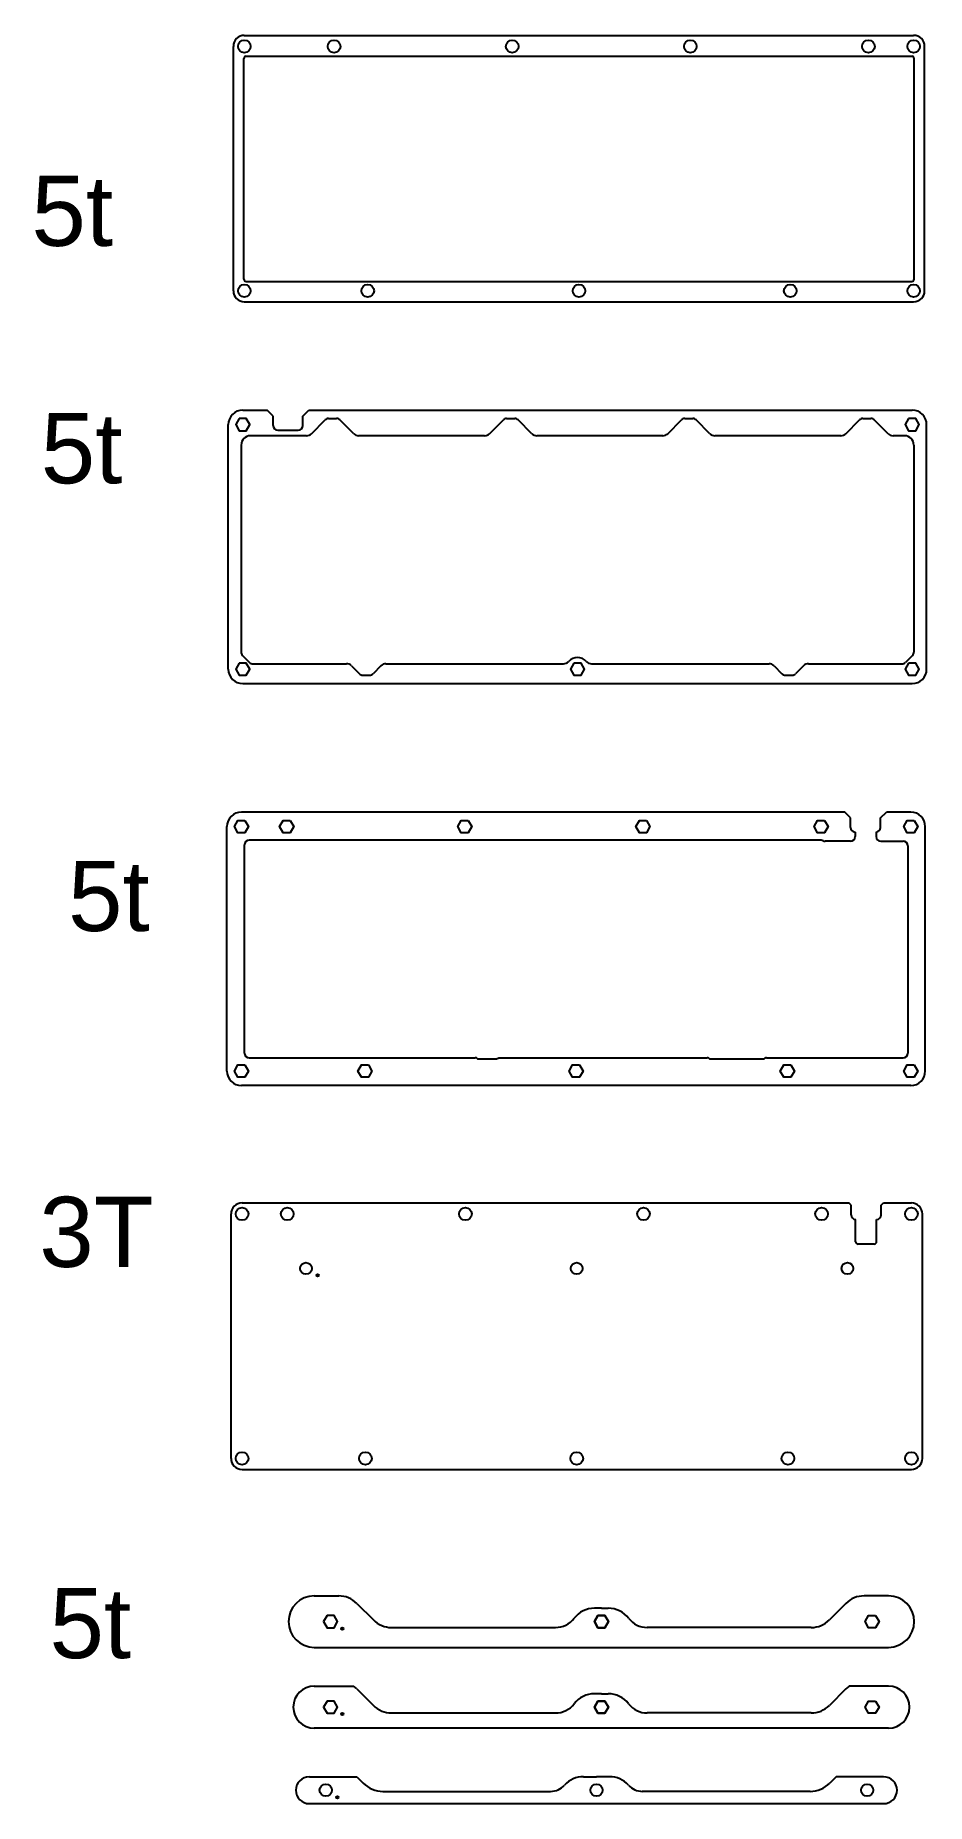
# Model space of a CAD drawing. Header units: millimetres. Extents: x 706 to 1088, y 694 to 1450.
import ezdxf

# ---------------------------------------------------------------- set-up
doc = ezdxf.new("R2010")
doc.units = ezdxf.units.MM
for name, color, linetype in [('받침5t', 40, 'Continuous'), ('상판5t', 10, 'Continuous'), ('중간판5t', 110, 'Continuous'), ('중상판5t', 2, 'Continuous'), ('하판3t', 210, 'Continuous')]:
    doc.layers.add(name, color=color, linetype=linetype)
doc.styles.get("Standard").update_dxf_attribs({"font": 'arial.ttf'})

msp = doc.modelspace()

# ---------------------------------------------------------------- linework, layer by layer
at = {"layer": '받침5t'}
for p, q in [((825.74, 783.18), (836.18, 783.18)), ((843.96, 779.96), (851.02, 772.9)), ((1053.17, 779.96), (1046.11, 772.9)), ((1071.39, 783.18), (1060.94, 783.18)), ((948.56, 777.93), (945.63, 777.93)), ((948.56, 777.93), (951.49, 777.93)), ((858.79, 769.68), (928.95, 769.68)), ((1038.33, 769.68), (968.18, 769.68)), ((825.74, 761.18), (1071.39, 761.18)), ((825.74, 744.62), (842.51, 744.62)), ((843.96, 743.4), (851.02, 736.35)), ((948.56, 741.37), (945.63, 741.37)), ((948.56, 741.37), (951.49, 741.37)), ((1053.17, 743.4), (1046.11, 736.35)), ((1071.39, 744.62), (1054.62, 744.62)), ((1071.39, 726.62), (825.74, 726.62)), ((858.79, 733.12), (928.95, 733.12)), ((1038.33, 733.12), (968.18, 733.12)), ((823.64, 705.87), (843.89, 705.87)), ((843.89, 705.87), (846.63, 703.13)), ((940.94, 705.87), (946.47, 705.87)), ((952, 705.87), (946.47, 705.87)), ((1049.04, 705.87), (1046.31, 703.13)), ((1069.29, 705.87), (1049.04, 705.87)), ((855.11, 699.62), (926.85, 699.62)), ((1037.82, 699.62), (966.08, 699.62)), ((823.64, 694.37), (1069.29, 694.37))]:
    msp.add_line(p, q, dxfattribs=at)
for points in [[(831.24, 774.78), (829.73, 772.18), (831.24, 769.58), (834.24, 769.58), (835.74, 772.18), (834.24, 774.78)], [(947.06, 774.78), (945.56, 772.18), (947.06, 769.58), (950.06, 769.58), (951.56, 772.18), (950.06, 774.78)], [(950.06, 774.78), (951.56, 772.18), (950.06, 769.58), (947.06, 769.58), (945.56, 772.18), (947.06, 774.78)], [(1065.89, 774.78), (1067.39, 772.18), (1065.89, 769.58), (1062.89, 769.58), (1061.38, 772.18), (1062.89, 774.78)], [(831.24, 738.22), (829.73, 735.62), (831.24, 733.02), (834.24, 733.02), (835.74, 735.62), (834.24, 738.22)], [(947.06, 738.22), (945.56, 735.62), (947.06, 733.02), (950.06, 733.02), (951.56, 735.62), (950.06, 738.22)], [(950.06, 738.22), (951.56, 735.62), (950.06, 733.02), (947.06, 733.02), (945.56, 735.62), (947.06, 738.22)], [(1065.89, 738.22), (1067.39, 735.62), (1065.89, 733.02), (1062.89, 733.02), (1061.38, 735.62), (1062.89, 738.22)]]:
    msp.add_lwpolyline(points, close=True, dxfattribs=at)
for centre, radius in [((837.74, 769.18), 0.5), ((837.74, 732.62), 0.5), ((830.64, 700.12), 2.6), ((835.64, 697.12), 0.5), ((946.47, 700.12), 2.6), ((946.47, 700.12), 2.6), ((1062.29, 700.12), 2.6)]:
    msp.add_circle(centre, radius, dxfattribs=at)
for centre, radius, start, end in [((825.74, 772.18), 11, 90, 270), ((836.18, 772.18), 11, 45, 90), ((1060.94, 772.18), 11, 90, 135), ((1071.39, 772.18), 11, 270, 90), ((858.79, 780.68), 11, 225, 270), ((928.95, 779.68), 10, 270, 322.6168), ((945.63, 766.93), 11, 90, 142.6168), ((951.49, 766.93), 11, 37.3832, 90), ((968.18, 779.68), 10, 217.3832, 270), ((1038.33, 780.68), 11, 270, 315), ((825.74, 735.62), 9, 90, 270), ((836.18, 735.62), 11, 45, 54.9032), ((945.63, 730.37), 11, 90, 142.6168), ((951.49, 730.37), 11, 37.3832, 90), ((1060.94, 735.62), 11, 125.0968, 135), ((1071.39, 735.62), 9, 270, 90), ((858.79, 744.12), 11, 225, 270), ((928.95, 743.12), 10, 270, 322.6168), ((968.18, 743.12), 10, 217.3832, 270), ((1038.33, 744.12), 11, 270, 315), ((823.64, 700.12), 5.75, 90, 270), ((855.11, 711.62), 12, 225, 270), ((940.94, 694.87), 11, 90, 137.85164), ((952, 694.87), 11, 42.14836, 90), ((1037.82, 711.62), 12, 270, 315), ((1069.29, 700.12), 5.75, 270, 90), ((926.85, 707.62), 8, 270, 317.85164), ((966.08, 707.62), 8, 222.14836, 270)]:
    msp.add_arc(centre, radius, start, end, dxfattribs=at)
at = {"layer": '상판5t'}
for p, q in [((791.11, 1341.09), (791.11, 1445.59)), ((795.81, 1450.29), (1082.16, 1450.29)), ((1086.86, 1341.09), (1086.86, 1445.59)), ((795.61, 1346.09), (795.61, 1440.34)), ((796.61, 1441.34), (1081.36, 1441.34)), ((1082.36, 1346.09), (1082.36, 1440.34)), ((796.61, 1345.09), (1081.36, 1345.09)), ((795.81, 1336.39), (1082.16, 1336.39))]:
    msp.add_line(p, q, dxfattribs=at)
for centre in [(795.81, 1445.59), (834.21, 1445.59), (910.41, 1445.59), (986.61, 1445.59), (1062.81, 1445.59), (1082.16, 1445.59), (795.81, 1341.09), (848.61, 1341.09), (938.98, 1341.09), (1029.35, 1341.09), (1082.16, 1341.09)]:
    msp.add_circle(centre, 2.7, dxfattribs=at)
for centre, radius, start, end in [((795.81, 1445.59), 4.7, 90, 180), ((1082.16, 1445.59), 4.7, 0, 90), ((796.61, 1440.34), 1, 90, 180), ((1081.36, 1440.34), 1, 360, 90), ((796.61, 1346.09), 1, 180, 270), ((1081.36, 1346.09), 1, 270, 0), ((795.81, 1341.09), 4.7, 180, 270), ((1082.16, 1341.09), 4.7, 270, 0)]:
    msp.add_arc(centre, radius, start, end, dxfattribs=at)
at = {"layer": '중간판5t'}
for p, q in [((788.38, 1007.54), (788.38, 1112.04)), ((1052.69, 1118.24), (794.58, 1118.24)), ((1055.19, 1115.74), (1052.69, 1118.24)), ((1055.19, 1111.69), (1055.19, 1115.74)), ((1067.98, 1115.74), (1070.48, 1118.24)), ((1067.98, 1111.69), (1067.98, 1115.74)), ((1080.93, 1118.24), (1070.48, 1118.24)), ((1087.13, 1007.54), (1087.13, 1112.04)), ((795.88, 1015.24), (795.88, 1104.19)), ((1042.6, 1106.19), (797.88, 1106.19)), ((1055.08, 1105.79), (1044.34, 1105.79)), ((1057.08, 1109.7), (1057.08, 1107.79)), ((1066.08, 1109.7), (1066.08, 1107.79)), ((1068.08, 1105.79), (1077.63, 1105.79)), ((1079.63, 1103.79), (1079.63, 1015.24)), ((797.88, 1013.24), (894.61, 1013.24)), ((904.75, 1013.24), (993.81, 1013.24)), ((1019.22, 1013.24), (1077.63, 1013.24)), ((895.93, 1012.74), (903.25, 1012.74)), ((995.13, 1012.74), (1017.72, 1012.74)), ((1080.93, 1001.34), (794.58, 1001.34))]:
    msp.add_line(p, q, dxfattribs=at)
for points in [[(796.08, 1114.64), (797.58, 1112.04), (796.08, 1109.44), (793.08, 1109.44), (791.58, 1112.04), (793.08, 1114.64)], [(815.43, 1114.64), (816.93, 1112.04), (815.43, 1109.44), (812.43, 1109.44), (810.93, 1112.04), (812.43, 1114.64)], [(891.63, 1114.64), (893.13, 1112.04), (891.63, 1109.44), (888.63, 1109.44), (887.13, 1112.04), (888.63, 1114.64)], [(967.83, 1114.64), (969.33, 1112.04), (967.83, 1109.44), (964.83, 1109.44), (963.33, 1112.04), (964.83, 1114.64)], [(1044.03, 1114.64), (1045.53, 1112.04), (1044.03, 1109.44), (1041.03, 1109.44), (1039.53, 1112.04), (1041.03, 1114.64)], [(1082.43, 1114.64), (1083.93, 1112.04), (1082.43, 1109.44), (1079.43, 1109.44), (1077.93, 1112.04), (1079.43, 1114.64)], [(796.08, 1010.14), (797.58, 1007.54), (796.08, 1004.94), (793.08, 1004.94), (791.58, 1007.54), (793.08, 1010.14)], [(848.89, 1010.14), (850.39, 1007.54), (848.89, 1004.94), (845.89, 1004.94), (844.39, 1007.54), (845.89, 1010.14)], [(939.26, 1010.14), (940.76, 1007.54), (939.26, 1004.94), (936.26, 1004.94), (934.75, 1007.54), (936.26, 1010.14)], [(1029.63, 1010.14), (1031.13, 1007.54), (1029.63, 1004.94), (1026.62, 1004.94), (1025.12, 1007.54), (1026.62, 1010.14)], [(1082.43, 1010.14), (1083.93, 1007.54), (1082.43, 1004.94), (1079.43, 1004.94), (1077.93, 1007.54), (1079.43, 1010.14)]]:
    msp.add_lwpolyline(points, close=True, dxfattribs=at)
for centre, radius, start, end in [((794.58, 1112.04), 6.2, 90, 180), ((1057.19, 1111.69), 2, 180, 266.93915), ((1065.98, 1111.69), 2, 273.06085, 0), ((1080.93, 1112.04), 6.2, 0, 90), ((797.88, 1104.19), 2, 90, 180), ((1042.6, 1104.19), 2, 64.15807, 90), ((1044.34, 1107.79), 2, 244.15807, 270), ((1055.08, 1107.79), 2, 270, 0), ((1068.08, 1107.79), 2, 180, 270), ((1077.63, 1103.79), 2, 0, 90), ((797.88, 1015.24), 2, 180, 270), ((894.61, 1012.24), 1, 48.59038, 90), ((895.93, 1013.74), 1, 228.59038, 270), ((903.25, 1015.24), 2.5, 270, 306.8699), ((993.81, 1012.24), 1, 48.59038, 90), ((995.13, 1013.74), 1, 228.59038, 270), ((1017.72, 1014.24), 1.5, 270, 306.8699), ((1019.22, 1012.24), 1, 90, 126.8699), ((1077.63, 1015.24), 2, 270, 0), ((794.58, 1007.54), 6.2, 180, 270), ((1080.93, 1007.54), 6.2, 270, 0)]:
    msp.add_arc(centre, radius, start, end, dxfattribs=at)
at = {"layer": '중상판5t'}
for p, q in [((795.17, 1290.07), (805.63, 1290.07)), ((808.13, 1287.57), (805.63, 1290.07)), ((808.13, 1283.53), (808.13, 1287.57)), ((820.91, 1287.57), (823.41, 1290.07)), ((820.91, 1283.53), (820.91, 1287.57)), ((823.41, 1290.07), (1081.52, 1290.07)), ((824.54, 1280), (830.43, 1285.88)), ((831.84, 1286.47), (835.3, 1286.47)), ((842.6, 1280), (836.71, 1285.88)), ((900.74, 1280), (906.63, 1285.88)), ((908.04, 1286.47), (911.5, 1286.47)), ((918.8, 1280), (912.91, 1285.88)), ((976.94, 1280), (982.83, 1285.88)), ((984.24, 1286.47), (987.7, 1286.47)), ((995, 1280), (989.11, 1285.88)), ((1053.14, 1280), (1059.03, 1285.88)), ((1060.44, 1286.47), (1063.9, 1286.47)), ((1071.2, 1280), (1065.31, 1285.88)), ((788.97, 1179.37), (788.97, 1283.87)), ((822.42, 1279.12), (798.47, 1279.12)), ((810.13, 1281.53), (818.91, 1281.53)), ((898.62, 1279.12), (844.72, 1279.12)), ((974.82, 1279.12), (920.92, 1279.12)), ((1051.02, 1279.12), (997.12, 1279.12)), ((1078.22, 1279.12), (1073.32, 1279.12)), ((1087.72, 1179.37), (1087.72, 1283.87)), ((794.47, 1275.12), (794.47, 1186.66)), ((1082.22, 1275.12), (1082.22, 1186.66)), ((795.06, 1185.25), (798.08, 1182.22)), ((799.49, 1181.64), (839.56, 1181.64)), ((841.68, 1180.76), (845.08, 1177.35)), ((854.27, 1180.76), (850.87, 1177.35)), ((856.4, 1181.64), (932.33, 1181.64)), ((944.36, 1181.64), (1020.29, 1181.64)), ((1022.42, 1180.76), (1025.82, 1177.35)), ((1035.01, 1180.76), (1031.61, 1177.35)), ((1037.13, 1181.64), (1077.2, 1181.64)), ((1081.63, 1185.25), (1078.61, 1182.22)), ((795.17, 1173.17), (1081.52, 1173.17)), ((846.5, 1176.77), (849.45, 1176.77)), ((1027.24, 1176.77), (1030.19, 1176.77))]:
    msp.add_line(p, q, dxfattribs=at)
for points in [[(793.67, 1286.47), (792.17, 1283.87), (793.67, 1281.27), (796.67, 1281.27), (798.17, 1283.87), (796.67, 1286.47)], [(1080.02, 1286.47), (1078.52, 1283.87), (1080.02, 1281.27), (1083.02, 1281.27), (1084.52, 1283.87), (1083.02, 1286.47)], [(793.67, 1181.97), (792.17, 1179.37), (793.67, 1176.77), (796.67, 1176.77), (798.17, 1179.37), (796.67, 1181.97)], [(936.84, 1181.97), (935.34, 1179.37), (936.84, 1176.77), (939.85, 1176.77), (941.35, 1179.37), (939.85, 1181.97)], [(1080.02, 1181.97), (1078.52, 1179.37), (1080.02, 1176.77), (1083.02, 1176.77), (1084.52, 1179.37), (1083.02, 1181.97)]]:
    msp.add_lwpolyline(points, close=True, dxfattribs=at)
for centre, radius, start, end in [((795.17, 1283.87), 6.2, 90, 180), ((831.84, 1284.47), 2, 90, 135), ((835.3, 1284.47), 2, 45, 90), ((908.04, 1284.47), 2, 90, 135), ((911.5, 1284.47), 2, 45, 90), ((984.24, 1284.47), 2, 90, 135), ((987.7, 1284.47), 2, 45, 90), ((1060.44, 1284.47), 2, 90, 135), ((1063.9, 1284.47), 2, 45, 90), ((1081.52, 1283.87), 6.2, 0, 90), ((798.47, 1275.12), 4, 90, 180), ((810.13, 1283.53), 2, 180, 270), ((818.91, 1283.53), 2, 270, 0), ((822.42, 1282.12), 3, 270, 315), ((844.72, 1282.12), 3, 225, 270), ((898.62, 1282.12), 3, 270, 315), ((920.92, 1282.12), 3, 225, 270), ((974.82, 1282.12), 3, 270, 315), ((997.12, 1282.12), 3, 225, 270), ((1051.02, 1282.12), 3, 270, 315), ((1073.32, 1282.12), 3, 225, 270), ((1078.22, 1275.12), 4, 0, 90), ((795.17, 1179.37), 6.2, 180, 270), ((796.47, 1186.66), 2, 180, 225), ((799.49, 1183.64), 2, 225, 270), ((839.56, 1178.64), 3, 45, 90), ((856.4, 1178.64), 3, 90, 135), ((932.33, 1184.64), 3, 270, 318.79539), ((938.35, 1179.37), 5, 41.20461, 138.79539), ((944.36, 1184.64), 3, 221.20461, 270), ((1020.29, 1178.64), 3, 45, 90), ((1037.13, 1178.64), 3, 90, 135), ((1077.2, 1183.64), 2, 270, 315), ((1081.52, 1179.37), 6.2, 270, 0), ((1080.22, 1186.66), 2, 315, 0), ((846.5, 1178.77), 2, 225, 270), ((849.45, 1178.77), 2, 270, 315), ((1027.24, 1178.77), 2, 225, 270), ((1030.19, 1178.77), 2, 270, 315)]:
    msp.add_arc(centre, radius, start, end, dxfattribs=at)
at = {"layer": '하판3t'}
for p, q in [((790.13, 841.95), (790.13, 946.45)), ((794.83, 951.15), (1054.43, 951.15)), ((1055.43, 950.15), (1054.43, 951.15)), ((1055.43, 946.1), (1055.43, 950.15)), ((1068.22, 950.15), (1069.22, 951.15)), ((1068.22, 946.1), (1068.22, 950.15)), ((1069.22, 951.15), (1081.18, 951.15)), ((1085.88, 841.95), (1085.88, 946.45)), ((1057.33, 934.6), (1057.33, 944.11)), ((1066.33, 934.6), (1066.33, 944.11)), ((1065.33, 933.6), (1058.33, 933.6)), ((794.83, 837.25), (1081.18, 837.25))]:
    msp.add_line(p, q, dxfattribs=at)
for centre, radius in [((794.83, 946.45), 2.7), ((814.18, 946.45), 2.7), ((890.38, 946.45), 2.7), ((966.58, 946.45), 2.7), ((1042.78, 946.45), 2.7), ((1081.18, 946.45), 2.7), ((822.18, 923.17), 2.5), ((938, 923.17), 2.5), ((1053.83, 923.17), 2.5), ((827.18, 920.17), 0.5), ((794.83, 841.95), 2.7), ((847.63, 841.95), 2.7), ((938, 841.95), 2.7), ((1028.37, 841.95), 2.7), ((1081.18, 841.95), 2.7)]:
    msp.add_circle(centre, radius, dxfattribs=at)
for centre, radius, start, end in [((794.83, 946.45), 4.7, 90, 180), ((1057.43, 946.1), 2, 180, 266.93915), ((1066.22, 946.1), 2, 273.06085, 0), ((1081.18, 946.45), 4.7, 0, 90), ((1058.33, 934.6), 1, 180, 270), ((1065.33, 934.6), 1, 270, 0), ((794.83, 841.95), 4.7, 180, 270), ((1081.18, 841.95), 4.7, 270, 0)]:
    msp.add_arc(centre, radius, start, end, dxfattribs=at)

# ---------------------------------------------------------------- texts
at = {"layer": '받침5t', "insert": (712.47, 786.56), "char_height": 30, "attachment_point": 1}
msp.add_mtext_dynamic_manual_height_columns('5t', width=0.8037, gutter_width=12.5, heights=[0], dxfattribs=at)
at = {"layer": '상판5t', "insert": (704.73, 1390.29), "char_height": 30, "attachment_point": 1}
msp.add_mtext_dynamic_manual_height_columns('5t', width=0.8037, gutter_width=12.5, heights=[0], dxfattribs=at)
at = {"layer": '중간판5t', "insert": (720.38, 1097.4), "char_height": 30, "attachment_point": 1}
msp.add_mtext_dynamic_manual_height_columns('5t', width=0.8037, gutter_width=12.5, heights=[0], dxfattribs=at)
at = {"layer": '중상판5t', "insert": (708.72, 1288.8), "char_height": 30, "attachment_point": 1}
msp.add_mtext_dynamic_manual_height_columns('5t', width=0.8037, gutter_width=12.5, heights=[0], dxfattribs=at)
at = {"layer": '하판3t', "insert": (708.09, 953.8), "char_height": 30, "attachment_point": 1}
msp.add_mtext_dynamic_manual_height_columns('3T', width=0.8037, gutter_width=12.5, heights=[0], dxfattribs=at)

doc.saveas('drawing.dxf')
